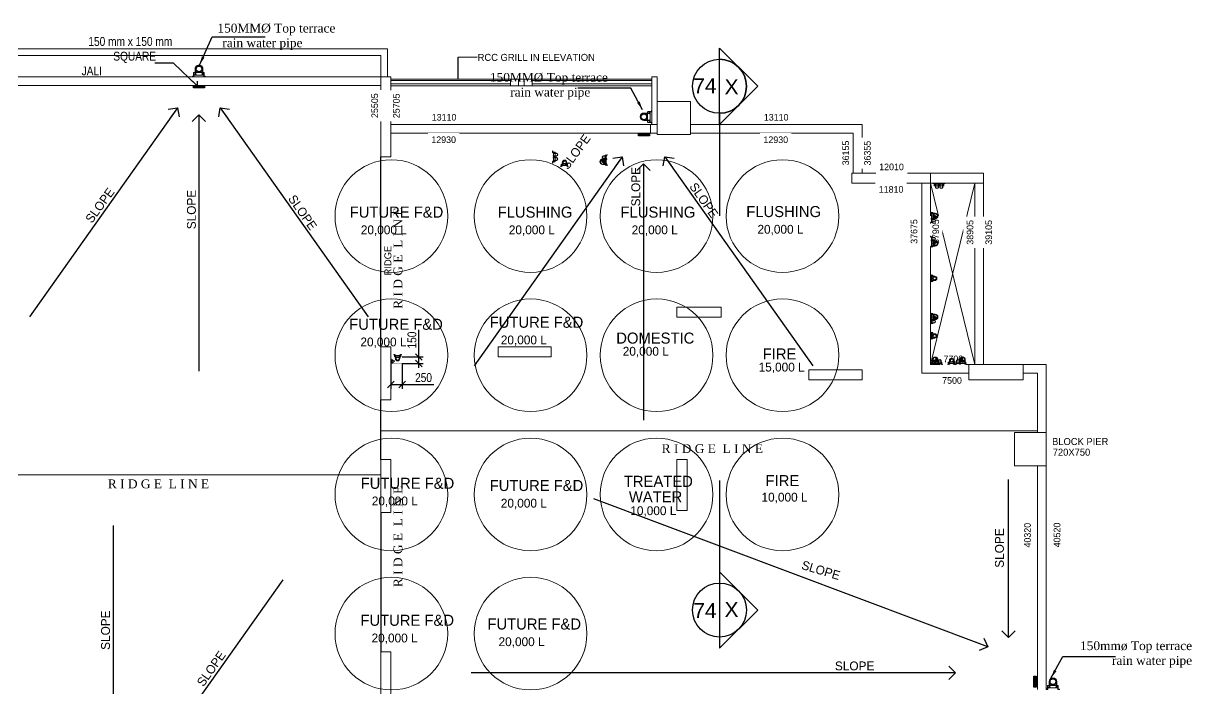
# Model space of a CAD drawing. Header units: inches. Extents: x 5899882 to 5988838, y -468923 to -96891.
# Drawn here: x 5954503 to 5980916, y -435629 to -420582 of the extents above; entities that cross this region are included whole.
import ezdxf

# ---------------------------------------------------------------- set-up
doc = ezdxf.new("R2010")
doc.units = ezdxf.units.IN
doc.header["$MEASUREMENT"] = 0
doc.linetypes.add('1', pattern=[0])
doc.layers.get('Defpoints').update_dxf_attribs({"color": 8})
for name, color, linetype in [('0 - SLC - RIDGE LINE', 7, 'Continuous'), ('0 slc Rwp sloape', 7, 'Continuous'), ('0 slc Square jali', 140, 'Continuous'), ('0- SLC - SLOPE', 4, 'Continuous'), ('0- SLC ARCH LAYOUT', 7, 'Continuous'), ('0- SLC DIMENSION', 7, 'Continuous'), ('0- SLC HIDE BOX & CUTOUT', 6, 'Continuous'), ('0-SLC- Waste water down take', 6, 'Continuous'), ('0-SLC-100 MM Soil Down take', 190, 'Continuous'), ('0-SLC-100mm Soil Pipe', 190, 'Continuous'), ('0-SLC-Antisyphone downtake', 1, 'Continuous'), ('0-SLC-DOMESTIC LINE', 5, 'DOMESTIC_LINE'), ('0-SLC-Drinking water downtake', 3, 'Continuous'), ('0-SLC-FLUSHING-WS', 4, 'FLUSHING LINE'), ('0-SLC-leader', 7, 'Continuous'), ('ARLC-CNTR LINE', 8, 'Continuous'), ('ARLC-PHASING', 8, 'Continuous'), ('ELE 1', 8, 'Continuous'), ('P-TEXT', 7, 'Continuous'), ('Phe floor wash', 7, 'Continuous'), ('rwp', 5, 'Continuous')]:
    doc.layers.add(name, color=color, linetype=linetype)
for name, color, linetype, lineweight in [('0-SLC-CLAMPS', 7, 'Continuous', 9), ('0-SLC-P-Angle', 6, 'Continuous', 0), ('ARLC-ELE0', 8, 'Continuous', 9), ('ARLC-ELE1', 8, 'Continuous', 13), ('ARLC-TEXT0', 8, 'Continuous', 20)]:
    doc.layers.add(name, color=color, linetype=linetype, lineweight=lineweight)
doc.styles.add('ARIAL', font='tahoma.ttf')
doc.styles.add('BDM', font='arial.ttf')
doc.styles.add('DIM', font='times.ttf')
doc.styles.add('NJ', font='times.ttf')
doc.styles.add('ROMANTIC', font='romantic.ttf')
doc.styles.get("Standard").update_dxf_attribs({"font": 'arial.ttf'})
doc.styles.add('swati', font='GOTHIC.TTF')
doc.styles.add('swis cn bt', font='swissc.ttf')
doc.styles.add('TI', font='swissc.ttf')
doc.linetypes.add('DOMESTIC_LINE', pattern='A,0.5,-0.2,["DWS",ARIAL,S=0.1,R=0,X=-0.1,Y=-0.05],-0.25', length=0.95)
doc.linetypes.add('FLUSHING LINE', pattern='A,25748069.66213501,-5060030.462451,["FLU ",NJ,S=6000000.0,R=359.997433,X=0,Y=-2647533.13565],-21261611.103311,21050046.072279', length=73119757.30017604)
doc.dimstyles.new('DIM 50', dxfattribs={"dimtxt": 100, "dimasz": 100, "dimexe": 0, "dimexo": 0, "dimgap": 100, "dimtad": 0, "dimdec": 3, "dimlfac": 50, "dimzin": 9, "dimdsep": 46, "dimtxsty": 'ARIAL', "dimblk1": 'ARCHTICK', "dimblk2": 'ARCHTICK', "dimsah": 1, "dimcen": 1, "dimclrd": 1, "dimclre": 8, "dimclrt": 4, "dimadec": 3, "dimazin": 0, "dimtfac": 1, "dimtmove": 0, "dimatfit": 3, "dimldrblk": 'ARCHTICK', "dimfxl": 1, "dimfxlon": 1, "dimtolj": 1, "dimtzin": 0, "dimarcsym": 0})
doc.dimstyles.new('SLC', dxfattribs={"dimtxt": 200, "dimasz": 150, "dimexe": 100, "dimexo": 0, "dimgap": 50, "dimtad": 1, "dimdec": 0, "dimrnd": 5, "dimzin": 1, "dimdsep": 46, "dimtxsty": 'swis cn bt', "dimblk": 'OBLIQUE', "dimcen": 60, "dimdle": 100, "dimclrd": 256, "dimclre": 256, "dimclrt": 256, "dimazin": 0, "dimtfac": 1, "dimtdec": 0, "dimtofl": 0, "dimtmove": 0, "dimatfit": 3, "dimfxl": 0.18, "dimtolj": 1, "dimtzin": 0, "dimarcsym": 0})
doc.dimstyles.get("Standard").update_dxf_attribs({"dimtxt": 200, "dimasz": 200, "dimexe": 0.18, "dimexo": 0.0625, "dimgap": 0.09, "dimtad": 0, "dimdec": 0, "dimrnd": 5, "dimzin": 0, "dimdsep": 46, "dimtxsty": 'Standard', "dimblk": 'OBLIQUE', "dimcen": 0.09, "dimadec": 0, "dimazin": 0, "dimtfac": 1, "dimtdec": 0, "dimtofl": 0, "dimtmove": 0, "dimatfit": 3, "dimfxl": 1, "dimtolj": 1, "dimtzin": 0, "dimarcsym": 0})
doc.dimstyles.new('Standard$7', dxfattribs={"dimtxt": 250, "dimasz": 800, "dimexe": 200, "dimexo": 100, "dimgap": 100, "dimtad": 1, "dimdec": 0, "dimrnd": 5, "dimzin": 0, "dimdsep": 46, "dimtxsty": 'ROMANTIC', "dimblk": 'ARCHTICK', "dimcen": 0.09, "dimdle": 150, "dimclrd": 251, "dimclre": 251, "dimclrt": 6, "dimadec": 0, "dimazin": 0, "dimtfac": 1, "dimtdec": 0, "dimtofl": 0, "dimtmove": 0, "dimatfit": 3, "dimldrblk": 'OPEN90', "dimfxl": 1, "dimtolj": 1, "dimtzin": 0, "dimarcsym": 0})

# ---------------------------------------------------------------- blocks, each defined once
blk = doc.blocks.new('_ArchTick')
at = {"color": 0, "linetype": 'ByBlock', "const_width": 0.15}
blk.add_lwpolyline([(-0.5, -0.5), (0.5, 0.5)], dxfattribs=at)
blk = doc.blocks.new('an80')
for points in [[(-46, 0), (-46, 66), (-51, 66), (-51, 76), (-35, 76), (-35, 66), (-40, 66), (-40, 0)], [(46, 0), (46, 66), (51, 66), (51, 76), (35, 76), (35, 66), (40, 66), (40, 0)]]:
    blk.add_lwpolyline(points)
for radius in [46, 40]:
    blk.add_arc((0, 0), radius, 180, 360)
blk = doc.blocks.new('176')
at = {"layer": '0-SLC-CLAMPS', "elevation": 0}
for points in [[(-109, 77), (-109, 80, 0.414214), (-114, 85), (-114, 85), (-114, 66), (-61, 66, 0.414214), (-66, 71), (-103, 71, -0.414214)], [(-109, -76), (-109, -79, -0.414214), (-114, -85), (-114, -85), (-114, -65), (-61, -65, -0.414214), (-66, -70), (-103, -70, 0.414214)]]:
    blk.add_lwpolyline(points, format="xyb", close=True, dxfattribs=at)
blk.add_lwpolyline([(-93, 66), (-93, -65), (-61, -65), (-61, 66)], close=True, dxfattribs=at)
at = {"layer": 'rwp', "color": 5, "const_width": 5.36, "elevation": 0}
blk.add_lwpolyline([(-13, -42, 1), (-13, 38, 1)], format="xyb", close=True, dxfattribs=at)
at = {"layer": 'rwp', "color": 5}
for radius in [42.9, 37.5]:
    blk.add_circle((-13, -2, 0), radius, dxfattribs=at)
at = {"layer": '0-SLC-CLAMPS', "color": 6, "xscale": 1.0714285714286, "yscale": 1.0714285714286, "zscale": 1.0714285714286, "rotation": 90}
blk.add_blockref('an80', (-13, -2, 0), dxfattribs=at)
blk = doc.blocks.new('547')
at = {"layer": '0 slc Square jali', "ltscale": 500}
for points in [[(-127, 0), (-127, 54), (126, 54), (126, 0)], [(-121, 0), (-121, 54), (-117, 54), (-117, 0)], [(-112, 0), (-112, 54), (-107, 54), (-107, 0)], [(-102, 0), (-102, 54), (-97, 54), (-97, 0)], [(-92, 0), (-92, 54), (-87, 54), (-87, 0)], [(-82, 0), (-82, 54), (-77, 54), (-77, 0)], [(-72, 0), (-72, 54), (-67, 54), (-67, 0)], [(-62, 0), (-62, 54), (-57, 54), (-57, 0)], [(-52, 0), (-52, 54), (-47, 54), (-47, 0)], [(-42, 0), (-42, 54), (-37, 54), (-37, 0)], [(-32, 0), (-32, 54), (-27, 54), (-27, 0)], [(-22, 0), (-22, 54), (-17, 54), (-17, 0)], [(-12, 0), (-12, 54), (-8, 54), (-8, 0)], [(-2, 0), (-2, 54), (2, 54), (2, 0)], [(8, 0), (8, 54), (12, 54), (12, 0)], [(17, 0), (17, 54), (22, 54), (22, 0)], [(27, 0), (27, 54), (32, 54), (32, 0)], [(37, 0), (37, 54), (42, 54), (42, 0)], [(47, 0), (47, 54), (52, 54), (52, 0)], [(57, 0), (57, 54), (62, 54), (62, 0)], [(67, 0), (67, 54), (72, 54), (72, 0)], [(77, 0), (77, 54), (82, 54), (82, 0)], [(87, 0), (87, 54), (92, 54), (92, 0)], [(97, 0), (97, 54), (102, 54), (102, 0)], [(107, 0), (107, 54), (112, 54), (112, 0)], [(117, 0), (117, 54), (121, 54), (121, 0)]]:
    blk.add_lwpolyline(points, close=True, dxfattribs=at)
blk = doc.blocks.new('_Open90')
at = {"color": 0, "linetype": 'ByBlock', "lineweight": -2}
for p, q in [((0, 0), (-1, 0)), ((-0.5, 0.5), (0, 0)), ((0, 0), (-0.5, -0.5))]:
    blk.add_line(p, q, dxfattribs=at)
blk = doc.blocks.new('_OBLIQUE')
at = {"color": 0, "linetype": 'ByBlock'}
blk.add_line((-0.5, -0.5), (0.5, 0.5), dxfattribs=at)
blk = doc.blocks.new('121212222')
at = {"layer": '0-SLC-100 MM Soil Down take', "ltscale": 200}
h = blk.add_hatch(color=256, dxfattribs=at)
edge = h.paths.add_edge_path()
edge.add_arc((0.027, 0), 0.0265, 0, 180, ccw=False)
edge.add_arc((0, 0), 0.053, 360, 450)
edge.add_arc((0, 0), 0.053, 90, 180)
edge.add_arc((-0.026, 0), 0.0265, 180, 360)
blk.add_lwpolyline([(0, 0, -1), (0.053, 0, 0.414214), (0, 0.053, 0.414214), (-0.053, 0, 1)], format="xyb", close=True, dxfattribs=at)
for radius in [0.055, 0.053]:
    blk.add_circle((0, 0), radius, dxfattribs=at)
at = {"layer": '0-SLC-Antisyphone downtake', "ltscale": 10, "const_width": 0.00143}
for points in [[(-0.05, 0.102, -1), (0, 0.102, -1), (-0.05, 0.102)], [(-0.025, 0, -1), (0.025, 0, -1), (-0.025, 0)]]:
    blk.add_lwpolyline(points, format="xyb", dxfattribs=at)
at = {"layer": '0-SLC-CLAMPS'}
for points in [[(-0.102, 0.153), (-0.102, 0.159, 0.414214), (-0.106, 0.164), (-0.106, 0.164), (-0.106, 0.144), (-0.056, 0.144, 0.414214), (-0.061, 0.149), (-0.097, 0.149, -0.414214)], [(-0.019, 0.127), (-0.085, 0.127), (-0.085, 0.123), (-0.093, 0.123), (-0.093, 0.135), (-0.085, 0.135), (-0.085, 0.132), (-0.019, 0.132, -0.80169), (-0.019, 0.072), (-0.085, 0.072), (-0.085, 0.068), (-0.093, 0.068), (-0.093, 0.081), (-0.085, 0.081), (-0.085, 0.077), (-0.019, 0.077, 0.766137)], [(-0.102, -0.082), (-0.102, -0.088, -0.414214), (-0.106, -0.093), (-0.106, -0.093), (-0.106, -0.073), (-0.056, -0.073, -0.414214), (-0.061, -0.078), (-0.097, -0.078, 0.414214)]]:
    blk.add_lwpolyline(points, format="xyb", close=True, dxfattribs=at)
for points in [[(0, 0.062), (-0.085, 0.062), (-0.085, 0.067), (-0.096, 0.067), (-0.096, 0.049), (-0.085, 0.049), (-0.085, 0.055), (0, 0.055)], [(0, -0.055), (-0.085, -0.055), (-0.085, -0.049), (-0.096, -0.049), (-0.096, -0.067), (-0.085, -0.067), (-0.085, -0.062), (0, -0.062)]]:
    blk.add_lwpolyline(points, dxfattribs=at)
blk.add_lwpolyline([(-0.085, -0.073), (-0.085, 0.144), (-0.056, 0.144), (-0.056, -0.073)], close=True, dxfattribs=at)
for radius in [0.0616, 0.055]:
    blk.add_arc((0, 0), radius, 270, 90, dxfattribs=at)
blk = doc.blocks.new('80mm')
at = {"layer": '0-SLC- Waste water down take', "const_width": 5}
blk.add_lwpolyline([(-37.5, 0, 1), (37.5, 0, 1)], format="xyb", close=True, dxfattribs=at)
at = {"layer": '0-SLC- Waste water down take'}
for radius in [40, 35]:
    blk.add_circle((0, 0), radius, dxfattribs=at)
blk = doc.blocks.new('DSF')
at = {"layer": '0-SLC-CLAMPS'}
for points in [[(1498.45, 220.321), (1498.447, 220.321, -0.414214), (1498.442, 220.327), (1498.442, 220.327), (1498.461, 220.327), (1498.461, 220.274, -0.414214), (1498.456, 220.279), (1498.456, 220.316, 0.414214)], [(1498.604, 220.321), (1498.608, 220.321, 0.414214), (1498.613, 220.327), (1498.613, 220.327), (1498.593, 220.327), (1498.593, 220.274, 0.414214), (1498.599, 220.279), (1498.599, 220.316, -0.414214)]]:
    blk.add_lwpolyline(points, format="xyb", close=True, dxfattribs=at)
blk.add_lwpolyline([(1498.593, 220.306), (1498.461, 220.306), (1498.461, 220.274), (1498.593, 220.274)], close=True, dxfattribs=at)
at = {"layer": '0-SLC- Waste water down take', "lineweight": 0, "ltscale": 12, "xscale": 0.0010714285714286, "yscale": 0.0010714285714286, "zscale": 0.0010714285714286}
blk.add_blockref('80mm', (1498.524, 220.234), dxfattribs=at)
at = {"layer": '0-SLC-CLAMPS', "xscale": 0.0010714285714286, "yscale": 0.0010714285714286, "zscale": 0.0010714285714286}
blk.add_blockref('an80', (1498.524, 220.234), dxfattribs=at)
blk = doc.blocks.new('*D129')
at = {"layer": '0- SLC DIMENSION', "lineweight": -2, "transparency": 16777216}
for p, q in [((5963442, -428128), (5963442, -427513)), ((5963064, -428128), (5963542, -428128)), ((5963442, -428376), (5963442, -428128)), ((5963064, -428276), (5963542, -428276))]:
    blk.add_line(p, q, dxfattribs=at)
at = {"layer": 'Defpoints', "color": 0, "transparency": 16777216}
for p in [(5963064, -428128), (5963442, -428128), (5963064, -428276)]:
    blk.add_point(p, dxfattribs=at)
at = {"layer": '0- SLC DIMENSION', "lineweight": -2, "transparency": 16777216, "xscale": 150, "yscale": 150, "zscale": 150}
for p, rotation in [((5963442, -428128), 90), ((5963442, -428276), 270)]:
    blk.add_blockref('_OBLIQUE', p, dxfattribs=dict(at, rotation=rotation))
at = {"layer": '0- SLC DIMENSION', "transparency": 16777216, "insert": (5963289, -427745), "char_height": 200, "attachment_point": 5, "rotation": 90, "style": 'swis cn bt'}
blk.add_mtext('\\A1;150', dxfattribs=at)
blk = doc.blocks.new('*D130')
at = {"layer": '0- SLC DIMENSION', "lineweight": -2, "transparency": 16777216}
for p, q in [((5962814, -428276), (5962814, -428848)), ((5963064, -428276), (5963064, -428848)), ((5962814, -428748), (5963164, -428748)), ((5963064, -428748), (5963786, -428748))]:
    blk.add_line(p, q, dxfattribs=at)
at = {"layer": 'Defpoints', "color": 0, "transparency": 16777216}
for p in [(5962814, -428276), (5963064, -428276), (5962814, -428748)]:
    blk.add_point(p, dxfattribs=at)
at = {"layer": '0- SLC DIMENSION', "lineweight": -2, "transparency": 16777216, "xscale": 150, "yscale": 150, "zscale": 150, "rotation": 180}
blk.add_blockref('_OBLIQUE', (5962814, -428748), dxfattribs=at)
at = {"layer": '0- SLC DIMENSION', "lineweight": -2, "transparency": 16777216, "xscale": 150, "yscale": 150, "zscale": 150}
blk.add_blockref('_OBLIQUE', (5963064, -428748), dxfattribs=at)
at = {"layer": '0- SLC DIMENSION', "transparency": 16777216, "insert": (5963550, -428595), "char_height": 200, "attachment_point": 5, "style": 'swis cn bt'}
blk.add_mtext('\\A1;250', dxfattribs=at)
blk = doc.blocks.new('A$C4B502A18')
at = {"layer": 'ARLC-CNTR LINE'}
for p, q in [((17400, 844), (17400, 5144)), ((17400, -1706), (17400, -356)), ((17400, -2906), (17400, -6056))]:
    blk.add_line(p, q, dxfattribs=at)
at = {"layer": 'ARLC-ELE0'}
for p, q in [((-30, 7584), (17550, 7584)), ((120, 7434), (17400, 7434)), ((17400, 6953), (17400, 7434)), ((17550, 6953), (17550, 7584)), ((9175, 6953), (17400, 6953)), ((20330, 6894), (17630, 6894)), ((20330, 6869), (17630, 6869)), ((20640, 6894), (20515, 6894)), ((20515, 6894), (20515, 6744)), ((20640, 6894), (20640, 6744)), ((23525, 6894), (20825, 6894)), ((23525, 6869), (20825, 6869)), ((20330, 6794), (17630, 6794)), ((20640, 6744), (20515, 6744)), ((23525, 6794), (20825, 6794)), ((23525, 6744), (20825, 6744)), ((27330, 5874), (28080, 5874)), ((29830, 4773), (31030, 4773)), ((31030, 4773), (31030, 4544)), ((29830, 4544), (31030, 4544)), ((30830, 4544), (30830, 444)), ((31030, 4544), (31030, 444)), ((32445, -1846), (32445, -6886))]:
    blk.add_line(p, q, dxfattribs=at)
at = {"layer": 'ARLC-ELE0', "ltscale": 0.5}
for p, q in [((30830, 444), (29830, 4544)), ((30830, 4544), (29830, 444))]:
    blk.add_line(p, q, dxfattribs=at)
at = {"layer": 'ARLC-ELE0'}
for points in [[(-30, 5374), (-30, 6953), (17400, 6953), (17400, 6953), (17400, 6953)], [(23500, 5674), (23500, 5874), (23525, 5874), (23525, 6953), (23650, 6953), (23650, 5674), (23500, 5674)], [(9175, 6753), (17400, 6753)], [(23650, 6394), (24400, 6394), (24400, 5874), (28280, 5874), (28280, 4773), (29830, 4773), (29830, 444), (32445, 444), (32445, -6906)], [(17630, 5874), (23650, 5874)], [(24400, 5874), (28280, 5874), (28280, 4773)], [(17630, 5674), (23650, 5674)], [(24400, 5674), (28080, 5674), (28080, 4773)], [(29630, 4544), (29630, 244), (30695, 244)], [(31925, 244), (32245, 244), (32245, -1096)], [(32245, -1846), (32245, -6906)]]:
    blk.add_lwpolyline(points, dxfattribs=at)
for points in [[(17400, 6953), (17630, 6953), (17630, 5144), (17400, 5144)], [(20330, 6894), (20515, 6894), (20515, 6744), (20330, 6744)], [(20640, 6894), (20825, 6894), (20825, 6744), (20640, 6744)], [(23650, 5644), (24400, 5644), (24400, 6394), (23650, 6394)], [(23650, 5644), (24400, 5644), (24400, 6394), (23650, 6394)], [(29830, 4773), (29830, 4544), (28050, 4544), (28050, 4773)], [(29830, 4773), (29830, 4544), (28050, 4544), (28050, 4773)], [(25095, 1744), (25095, 1514), (24095, 1514), (24095, 1744)], [(17630, 844), (17630, -356), (17400, -356), (17400, 844)], [(21250, 614), (20050, 614), (20050, 844), (21250, 844)], [(21250, 614), (20050, 614), (20050, 844), (21250, 844)], [(28280, 94), (27080, 94), (27080, 324), (28280, 324)], [(30695, 444), (30695, 94), (31925, 94), (31925, 444)], [(30695, 444), (30695, 94), (31925, 94), (31925, 444)], [(31724, -1096), (32445, -1096), (32445, -1846), (31724, -1846)], [(17630, -1706), (17630, -2906), (17400, -2906), (17400, -1706)], [(24095, -1706), (24325, -1706), (24325, -2856), (24095, -2856)], [(24095, -1706), (24325, -1706), (24325, -2856), (24095, -2856)], [(17630, -6056), (17630, -7256), (17400, -7256), (17400, -6056)]]:
    blk.add_lwpolyline(points, close=True, dxfattribs=at)
at = {"layer": 'ARLC-ELE1', "ltscale": 0.01}
for centre in [(17639, 3800), (17639, 652), (20787, 652), (17639, -2496), (20787, -2496), (17639, -5643), (20787, -5643)]:
    blk.add_circle(centre, 1274, dxfattribs=at)
at = {"layer": 'ARLC-ELE1'}
for centre in [(20787, 3800), (23635, 3800), (23635, 652), (26482, 652), (23635, -2496), (26482, -2496)]:
    blk.add_circle(centre, 1274, dxfattribs=at)
at = {"layer": 'ELE 1'}
for p, q in [((25058, 6125), (25058, 7346)), ((25058, -4499), (25058, -5720))]:
    blk.add_line(p, q, dxfattribs=at)
at = {"layer": 'ELE 1', "ltscale": 0.01, "const_width": 30}
for points in [[(25058, 6125), (25058, 3800)], [(25058, -4499), (25058, -2173)]]:
    blk.add_lwpolyline(points, dxfattribs=at)
at = {"layer": 'ELE 1'}
blk.add_lwpolyline([(25058, -5720), (25058, -5973), (25922, -5110), (25058, -4246), (25058, -4499, -1)], format="xyb", close=True, dxfattribs=at)
for centre in [(25058, 6736), (25058, -5110)]:
    blk.add_circle(centre, 611, dxfattribs=at)
at = {"layer": 'ARLC-TEXT0', "style": 'swati'}
for s, height, p in [('RCC GRILL IN ELEVATION', 158.4, (19590, 7311)), ('FUTURE F&D', 250, (16696, 3765)), ('FLUSHING ', 250, (20042, 3765)), ('FLUSHING ', 250, (22820, 3765)), ('FLUSHING ', 250, (25663, 3778)), ('20,000 L', 200, (16948, 3389)), ('20,000 L', 200, (20294, 3389)), ('20,000 L', 200, (23072, 3389)), ('20,000 L', 200, (25915, 3402)), ('FUTURE F&D', 250, (16686, 1229)), ('FUTURE F&D', 250, (19861, 1275)), ('20,000 L', 200, (16939, 854)), ('20,000 L', 200, (20113, 899)), ('DOMESTIC', 250, (22724, 916)), ('20,000 L', 200, (22870, 643)), ('FIRE ', 250, (26034, 558)), ('15,000 L', 200, (25942, 285)), ('BLOCK PIER ', 158.4, (32577, -1378)), ('TREATED', 250, (22895, -2324)), ('FIRE ', 250, (26099, -2307)), ('FUTURE F&D', 250, (16944, -2368)), ('FUTURE F&D', 250, (19861, -2418)), ('20,000 L', 200, (17196, -2743)), ('20,000 L', 200, (20113, -2793)), ('WATER', 250, (23009, -2674)), ('10,000 L', 200, (26007, -2657)), ('10,000 L', 200, (23041, -2963)), ('FUTURE F&D', 250, (16939, -5466)), ('FUTURE F&D', 250, (19810, -5551)), ('20,000 L', 200, (17191, -5842)), ('20,000 L', 200, (20062, -5926))]:
    blk.add_text(s, height=height, dxfattribs=at).set_placement(p)
blk.add_text('RIDGE', height=158.4, rotation=90, dxfattribs=at).set_placement((17639, 2458))
at = {"layer": 'ELE 1', "width": 4847.29, "style": 'BDM'}
for s, insert, char_height, attachment_point in [('74', (24990, 6580), 337.5, 9), ('X', (25488, 6556), 338, 9), ('74', (24990, -4954), 337.5, 3), ('X', (25488, -4930), 338, 3)]:
    blk.add_mtext(s, dxfattribs=dict(at, insert=insert, char_height=char_height, attachment_point=attachment_point))
at = {"layer": 'ARLC-TEXT0', "ltscale": 0.1}
blk.add_leader([(19147, 6894), (19147, 7397), (19576, 7399)], dimstyle='DIM 50', override={"dimasz": 5}, dxfattribs=at)
at = {"layer": 'ARLC-PHASING', "ltscale": 350, "char_height": 150, "attachment_point": 5, "rotation": 90, "style": 'swati', "bg_fill": 2}
for s, insert in [('25505', (17263, 6298)), ('25705', (17753, 6294)), ('36155', (27913, 5228)), ('36355', (28403, 5224)), ('37675', (29458, 3452)), ('37905', (29948, 3448)), ('39105', (31145, 3432)), ('40320', (32022, -3417)), ('40520', (32690, -3412))]:
    blk.add_mtext(s, dxfattribs=dict(at, insert=insert))
at = {"layer": 'ARLC-PHASING', "ltscale": 350, "char_height": 150, "attachment_point": 5, "style": 'swati', "bg_fill": 2}
for s, insert in [('13110', (18831, 6035)), ('13110', (26339, 6035)), ('12930', (18821, 5526)), ('12930', (26330, 5526)), ('11810', (28937, 4403)), ('7700', (30345, 570)), ('7500', (30315, 82))]:
    blk.add_mtext(s, dxfattribs=dict(at, insert=insert))
at = {"layer": 'ARLC-TEXT0', "insert": (33016, -1541), "char_height": 158.4, "attachment_point": 5, "style": 'swati', "bg_fill": 2}
blk.add_mtext('720X750', dxfattribs=at)
at = {"layer": 'ARLC-ELE0'}
blk.add_line((20330, 6744), (17630, 6744), dxfattribs=at)
at = {"layer": 'ARLC-ELE1'}
blk.add_circle((26482, 3800), 1274, dxfattribs=at)
at = {"layer": 'ELE 1'}
blk.add_lwpolyline([(25058, 7346), (25058, 7599), (25922, 6736), (25058, 5872), (25058, 6125, 1)], format="xyb", close=True, dxfattribs=at)
at = {"layer": 'ARLC-PHASING', "ltscale": 350, "insert": (28947, 4912), "char_height": 150, "attachment_point": 5, "style": 'swati', "bg_fill": 2}
blk.add_mtext('12010', dxfattribs=at)
at = {"layer": 'ARLC-PHASING', "ltscale": 350, "insert": (30723, 3432), "char_height": 150, "attachment_point": 5, "rotation": 90, "style": 'swati', "bg_fill": 2}
blk.add_mtext('38905', dxfattribs=at)

msp = doc.modelspace()

# ---------------------------------------------------------------- block references
at = {"layer": '0- SLC ARCH LAYOUT'}
msp.add_blockref('A$C4B502A18', (5945183.9, -428741.5), dxfattribs=at)

# ---------------------------------------------------------------- next in the draw order: linework, layer by layer
at = {"layer": '0 - SLC - RIDGE LINE', "color": 1, "ltscale": 8, "const_width": 20}
for points in [[(5962583.9, -423598), (5962583.9, -435998), (5969278.9, -435998)], [(5962583.9, -429798), (5977428.9, -429798)], [(5949683.7, -430793), (5962583.9, -430793)]]:
    msp.add_lwpolyline(points, dxfattribs=at)
at = {"layer": '0- SLC DIMENSION'}
msp.add_lwpolyline([(5975013.7, -426298), (5975013.7, -426398)], dxfattribs=at)
at = {"layer": '0- SLC HIDE BOX & CUTOUT', "const_width": 5}
msp.add_lwpolyline([(5963063.7, -428275.8), (5963063.7, -428128), (5962813.7, -428128), (5962813.7, -428275.8)], close=True, dxfattribs=at)
at = {"layer": '0-SLC-DOMESTIC LINE', "color": 5, "linetype": '1', "const_width": 5}
for points in [[(5966524.9, -423650.4, 1), (5966578.3, -423650.4, 1), (5966524.9, -423650.4)], [(5975158, -424259.2, 1), (5975158, -424312.6, 1), (5975158, -424259.2)]]:
    msp.add_lwpolyline(points, format="xyb", dxfattribs=at)
at = {"layer": '0-SLC-Drinking water downtake', "ltscale": 0.02, "const_width": 5}
msp.add_lwpolyline([(5962852.9, -428226.3, -1), (5962887.1, -428226.3, -1), (5962852.9, -428226.3)], format="xyb", dxfattribs=at)
at = {"layer": '0-SLC-FLUSHING-WS', "color": 30, "linetype": 'ByBlock', "ltscale": 0.1, "const_width": 5.5}
for points in [[(5966524.9, -423551.9, -1), (5966578.3, -423551.9, -1), (5966524.9, -423551.9)], [(5975256.5, -424259.2, -1), (5975256.5, -424312.6, -1), (5975256.5, -424259.2)]]:
    msp.add_lwpolyline(points, format="xyb", dxfattribs=at)
at = {"layer": '0-SLC-P-Angle', "color": 0}
for points in [[(5966471.4, -423488.5), (5966471.4, -423473.3, 0.4142136), (5966463.7, -423465.6), (5966463.7, -423465.6), (5966463.7, -423503.8), (5966524.9, -423503.8, 0.4142136), (5966517.3, -423496.1), (5966479, -423496.1, -0.4142136)], [(5966557.5, -423524.1), (5966485.8, -423524.1), (5966485.8, -423528.3), (5966477.4, -423528.3), (5966477.4, -423514.9), (5966485.8, -423514.9), (5966485.8, -423519.1), (5966557.5, -423519.1, -0.80169), (5966557.5, -423583.3), (5966485.8, -423583.3), (5966485.8, -423587.5), (5966477.4, -423587.5), (5966477.4, -423574.1), (5966485.8, -423574.1), (5966485.8, -423578.3), (5966557.5, -423578.3, 0.7661365)], [(5966557.5, -423678.3), (5966485.8, -423678.3), (5966485.8, -423674.1), (5966477.4, -423674.1), (5966477.4, -423687.5), (5966485.8, -423687.5), (5966485.8, -423683.3), (5966557.5, -423683.3, 0.80169), (5966557.5, -423619), (5966485.8, -423619), (5966485.8, -423614.8), (5966477.4, -423614.8), (5966477.4, -423628.2), (5966485.8, -423628.2), (5966485.8, -423624), (5966557.5, -423624, -0.7661365)], [(5966471.4, -423721.8), (5966471.4, -423737.1, -0.4142136), (5966463.7, -423744.7), (5966463.7, -423744.7), (5966463.7, -423706.6), (5966524.9, -423706.6, -0.4142136), (5966517.3, -423714.2), (5966479, -423714.2, 0.4142136)], [(5975086.6, -424205.6), (5975071.4, -424205.6, -0.4142136), (5975063.7, -424198), (5975063.7, -424198), (5975101.9, -424198), (5975101.9, -424259.2, -0.4142136), (5975094.2, -424251.6), (5975094.2, -424213.3, 0.4142136)], [(5975319.9, -424205.6), (5975335.2, -424205.6, 0.4142136), (5975342.8, -424198), (5975342.8, -424198), (5975304.7, -424198), (5975304.7, -424259.2, 0.4142136), (5975312.3, -424251.6), (5975312.3, -424213.2, -0.4142136)], [(5975130.2, -424291.8), (5975130.2, -424220.1), (5975134.4, -424220.1), (5975134.4, -424211.7), (5975121, -424211.7), (5975121, -424220.1), (5975125.2, -424220.1), (5975125.2, -424291.8, 0.80169), (5975189.5, -424291.8), (5975189.5, -424220.1), (5975193.6, -424220.1), (5975193.6, -424211.7), (5975180.3, -424211.7), (5975180.3, -424220.1), (5975184.4, -424220.1), (5975184.4, -424291.8, -0.7661365)], [(5975284.4, -424291.8), (5975284.4, -424220.1), (5975280.2, -424220.1), (5975280.2, -424211.7), (5975293.6, -424211.7), (5975293.6, -424220.1), (5975289.4, -424220.1), (5975289.4, -424291.8, -0.80169), (5975225.1, -424291.8), (5975225.1, -424220.1), (5975220.9, -424220.1), (5975220.9, -424211.7), (5975234.3, -424211.7), (5975234.3, -424220.1), (5975230.1, -424220.1), (5975230.1, -424291.8, 0.7661365)], [(5962818.6, -428183.9), (5962818.6, -428174.1, 0.4142136), (5962813.7, -428169.2), (5962813.7, -428169.2), (5962813.7, -428193.6), (5962852.9, -428193.6, 0.4142136), (5962848, -428188.7), (5962823.5, -428188.7, -0.4142136)], [(5962818.6, -428268.2), (5962818.6, -428278, -0.4142136), (5962813.7, -428282.9), (5962813.7, -428282.9), (5962813.7, -428258.5), (5962852.9, -428258.5, -0.4142136), (5962848, -428263.3), (5962823.5, -428263.3, 0.4142136)], [(5962873.8, -428208.5), (5962827.9, -428208.5), (5962827.9, -428211.2), (5962822.5, -428211.2), (5962822.5, -428202.6), (5962827.9, -428202.6), (5962827.9, -428205.3), (5962873.8, -428205.3, -0.80169), (5962873.8, -428246.4), (5962827.9, -428246.4), (5962827.9, -428249.1), (5962822.5, -428249.1), (5962822.5, -428240.5), (5962827.9, -428240.5), (5962827.9, -428243.2), (5962873.8, -428243.2, 0.7661365)]]:
    msp.add_lwpolyline(points, format="xyb", close=True, dxfattribs=at)
for points in [[(5966524.9, -423503.8), (5966486.3, -423503.8), (5966486.3, -423605.1), (5966524.9, -423605.1)], [(5966524.9, -423706.6), (5966486.3, -423706.6), (5966486.3, -423605.1), (5966524.9, -423605.1)], [(5975101.9, -424259.2), (5975101.9, -424220.6), (5975203.4, -424220.5), (5975203.4, -424259.2)], [(5975304.7, -424259.2), (5975304.7, -424220.5), (5975203.4, -424220.5), (5975203.4, -424259.2)], [(5962852.9, -428193.5), (5962828.2, -428193.5), (5962828.2, -428258.5), (5962852.9, -428258.5)]]:
    msp.add_lwpolyline(points, close=True, dxfattribs=at)

# ---------------------------------------------------------------- next in the draw order: block references
at = {"layer": '0 slc Square jali', "color": 3}
for p, rotation in [((5958473.6, -421988), 180), ((5968532.9, -423072.6), 180), ((5977404.4, -435471), 89.9996829967519)]:
    msp.add_blockref('547', p, dxfattribs=dict(at, rotation=rotation))
at = {"layer": '0-SLC-100mm Soil Pipe', "color": 30, "xscale": 1000, "yscale": 1000, "zscale": 1000}
for p, rotation in [((7465262.4, -203491.3), 180), ((6195340.4, -1924875.3), 90), ((6195340.4, -1926175.3), 90), ((7474013.4, -207971.3), 180)]:
    msp.add_blockref('DSF', p, dxfattribs=dict(at, rotation=rotation))
msp.add_blockref('DSF', (4464438.5, -648401.7), dxfattribs=at)
at = {"layer": '0-SLC-CLAMPS', "xscale": 1.744186046511625, "yscale": 1.744186046511625, "zscale": 1.744186046511625}
for p, rotation in [((5958470.1, -421589.2, 0), 89.99999999999999), ((5968511.1, -422699, 0), 180), ((5977777.9, -435449.2, 0), 89.9996829967519)]:
    msp.add_blockref('176', p, dxfattribs=dict(at, rotation=rotation))
at = {"layer": '0-SLC-CLAMPS', "color": 1, "extrusion": (0, 0, -1), "yscale": 1000, "zscale": -1000}
for p, xscale in [((-5967597.5, -423710.7), 1000), ((-5975120, -425555.6), -1000)]:
    msp.add_blockref('121212222', p, dxfattribs=dict(at, xscale=xscale))
for p, xscale, rotation in [((-5975120, -424940.4), 1000, 180), ((-5975120, -427224.6), 1000, 180), ((-5975119.8, -428191.8), 1000, 90), ((-5975735.7, -428191.8), -1000, 270)]:
    msp.add_blockref('121212222', p, dxfattribs=dict(at, xscale=xscale, rotation=rotation))

# ---------------------------------------------------------------- next in the draw order: texts
at = {"layer": '0 - SLC - RIDGE LINE', "color": 3, "char_height": 200, "attachment_point": 1, "rotation": 90}
for insert, width in [((5962871.8, -427037.3), 2743.765), ((5962871.8, -433332.5), 3171.012)]:
    msp.add_mtext('{\\fTimes New Roman|b0|i0|c0|p18;\\C1;R I D G E  L I N E}', dxfattribs=dict(at, insert=insert, width=width))
at = {"layer": '0 - SLC - RIDGE LINE', "color": 3, "char_height": 200, "attachment_point": 1}
for insert, width in [((5968934.7, -430099.9), 3305.407), ((5956412.5, -430897.4), 4135.468)]:
    msp.add_mtext('{\\fTimes New Roman|b0|i0|c0|p18;\\C1;R I D G E  L I N E}', dxfattribs=dict(at, insert=insert, width=width))
at = {"layer": '0- SLC - SLOPE', "color": 4, "ltscale": 8, "style": 'swati'}
for rotation, p in [(53.83165, (5966813.5, -423906.1)), (90, (5968448, -424721.8)), (305.0307, (5969550.2, -424274.5)), (53.83165, (5956050.7, -425117.1)), (90, (5958401.9, -425238.5)), (305.0307, (5960479.2, -424550.1)), (90, (5976670.4, -432894.9)), (343.35874, (5972079.1, -432918.9)), (90, (5956459.8, -434751.9)), (54.66561, (5958573.7, -435599.5))]:
    msp.add_text('SLOPE', height=200, rotation=rotation, dxfattribs=at).set_placement(p)
msp.add_text('SLOPE', height=200, dxfattribs=at).set_placement((5972850.8, -435215))
at = {"layer": 'P-TEXT', "color": 7, "char_height": 200, "width": 3434.546}
for s, insert, attachment_point, rotation in [('\\pi7.1136;{\\fTimes New Roman|b0|i0|c0|p18;\\C3;150MMØ Top terrace\\P\\pi43.542; rain water pipe }', (5958882.5, -420888.6), 4, 360), ('\\pi438.42;{\\fTimes New Roman|b0|i0|c0|p18;\\C3;150MMØ Top terrace\\P\\pi820.8; rain water pipe }', (5964612.5, -422002.9), 4, 360), ('\\pi7.1136;{\\fTimes New Roman|b0|i0|c0|p18;\\C3;150mmø Top terrace\\P\\pi43.542; rain water pipe }', (5980926.6, -434856.6), 6, 0)]:
    msp.add_mtext(s, dxfattribs=dict(at, insert=insert, attachment_point=attachment_point, rotation=rotation))
at = {"layer": 'Phe floor wash', "lineweight": 30, "insert": (5955820.2, -421760.6), "char_height": 200, "width": 2077.5, "attachment_point": 7, "style": 'TI'}
msp.add_mtext('\\pi152.05;150 mm x 150 mm  \\P\\pi715.42;SQUARE JALI ', dxfattribs=at)

# ---------------------------------------------------------------- next in the draw order: dimensions: what is measured, and where the dimension line sits
at = {"layer": '0- SLC DIMENSION'}
dim = msp.add_aligned_dim(p1=(5963063.7, -428275.8), p2=(5963063.7, -428128), distance=-378.1, dimstyle='SLC', override={"dimfxl": 0}, dxfattribs=at)
dim.commit()
dim.dimension.update_dxf_attribs({"geometry": '*D129', "text_midpoint": (5963289.2, -427745.4)})
dim = msp.add_linear_dim(base=(5962813.7, -428748), p1=(5963063.7, -428275.8), p2=(5962813.7, -428275.8), angle=180, dimstyle='SLC', override={"dimfxl": 0}, dxfattribs=at)
dim.commit()
dim.dimension.update_dxf_attribs({"geometry": '*D130', "text_midpoint": (5963550, -428748), "dimtype": 161})

# ---------------------------------------------------------------- next in the draw order: leaders
at = {"layer": '0 slc Rwp sloape', "color": 2}
for points in [[(5958484.8, -421525.7), (5958772.8, -420888.6), (5959966.2, -420888.6)], [(5968502.8, -422540.3), (5968233.7, -422048.4), (5967040.4, -422048.4)], [(5977735.3, -435394), (5978004.4, -434902.1), (5979197.7, -434902.1)]]:
    msp.add_leader(points, dimstyle='Standard', override={"dimasz": 200, "dimclrd": 3, "dimfxl": 0.18}, dxfattribs=at)
at = {"layer": '0- SLC - SLOPE', "color": 4, "ltscale": 8}
for points in [[(5957987.7, -422489.2), (5954641.1, -427219.3)], [(5958955, -422489.2), (5962301.6, -427219.3)], [(5958471.4, -422652.2), (5958471.4, -428446.5)], [(5968038, -423597.7), (5964691.4, -428327.8)], [(5969005.4, -423597.7), (5972351.9, -428327.8)], [(5968521.7, -423760.8), (5968521.7, -429555)], [(5976773.2, -434475.2), (5976773.2, -430901.5)], [(5976308.3, -434679.9), (5967400.5, -431333.4)], [(5956542.9, -437736.2), (5956542.9, -431941.9)], [(5957026.6, -437899.2), (5960373.2, -433169.1)], [(5975579.1, -435273.9), (5964625.5, -435273.9)]]:
    msp.add_leader(points, dimstyle='Standard$7', override={"dimtxt": 0.18, "dimasz": 300, "dimexe": 0.18, "dimexo": 0.0625, "dimgap": 0.09, "dimtad": 0, "dimtih": 1, "dimtoh": 1, "dimdec": 4, "dimrnd": 0, "dimdsep": 0, "dimtxsty": 'Standard', "dimdle": 0, "dimclrd": 0, "dimclre": 0, "dimclrt": 0, "dimtdec": 4, "dimfxl": 0, "dimfxlon": 1, "dimfrac": 1, "dimarcsym": 1}, dxfattribs=at)
at = {"layer": '0-SLC-leader', "lineweight": 30}
msp.add_leader([(5958434.7, -421995.1), (5957897.7, -421485.1), (5957478.2, -421485.1)], dimstyle='Standard$7', override={"dimtxt": 200, "dimasz": 150, "dimexe": 150, "dimexo": 150, "dimgap": 20, "dimtad": 0, "dimrnd": 0, "dimtxsty": 'DIM', "dimdle": 0, "dimclrd": 256, "dimclre": 256, "dimclrt": 2, "dimtdec": 4}, dxfattribs=at)

doc.saveas('drawing.dxf')
